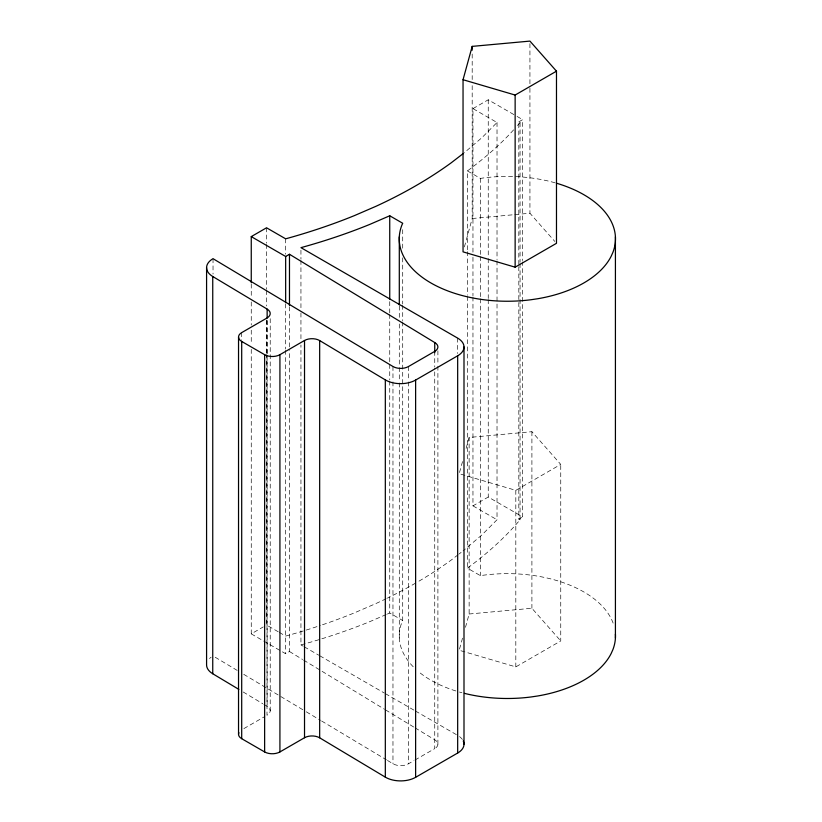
<?xml version="1.0" encoding="UTF-8"?>
<svg xmlns="http://www.w3.org/2000/svg" width="822" height="822" viewBox="0 0 822 822"><rect width="100%" height="100%" fill="white"/><g stroke="black" fill="none" stroke-linecap="round" stroke-linejoin="round"><path stroke-width="0.62" stroke-dasharray="4.11 3.08" d="M464.399 246.919L472.188 218.518L472.188 84.635M462.509 461.604L459.19 473.688L515.815 490.344L560.748 464.399L531.906 431.704L469.136 437.448L465.488 450.733M462.509 638.16L459.19 650.243L515.815 666.899L560.748 640.955L560.748 464.399M465.488 627.289L469.136 614.003L469.136 437.448M402.708 321.936L402.708 620.518L401.845 622.449A108.114 62.421 0 0 0 414.298 667.844M472.958 252.138L472.958 108.617L497.022 122.509L481.784 137.798L464.091 152.892M513.616 129.855C499.797 145.186 483.973 158.605 467.441 170.914L467.441 250.361M517.48 125.499L520.059 122.57L518.826 121.862L518.826 265.383M497.022 260.903L497.022 519.751L481.784 535.04L463.105 550.894M520.059 263.533L520.059 519.823C504.646 538.081 486.624 553.977 467.441 568.166L480.408 575.657L483.778 575.153A108.114 62.421 0 0 1 613.561 624.371M458.131 554.727L451.073 560.162A468.139 270.284 0 0 1 416.723 582.469M459.128 553.956L461.121 552.415M472.958 108.617L488.247 99.791L515.99 115.81M518.826 121.862L522.648 119.652L522.648 260.615M251.255 349.381L251.255 633.865L263.266 626.929M472.958 296.989L472.958 505.869L488.247 497.033L522.648 516.894L522.648 261.889M251.255 633.865L285.655 653.726L289.478 651.517L289.478 351.662M518.826 302.537L518.826 519.103L522.648 516.894M243.898 728.59L264.797 716.527M387.481 760.453L392.967 763.741A10.809 6.237 0 0 0 408.4 763.823L413.887 760.658M414.987 760.021L434.735 748.626L434.735 368.03M386.227 614.537L369.849 621.627A468.139 270.284 0 0 1 300.944 644.9L300.944 345.045M387.398 614.034L389.741 613.027L402.708 620.518M467.441 170.914L480.408 178.405L483.778 177.912A108.114 62.421 0 0 1 556.443 183.203M472.188 218.518L513.616 214.737M514.87 214.614L529.933 213.237L554.819 241.432M469.136 614.003L531.906 608.259L560.748 640.955M517.1 116.447L522.648 119.652M518.826 519.103L520.059 519.823M472.958 505.869L497.022 519.751M278.226 631.779L266.544 625.039L266.544 354.652M279.285 632.395L285.655 636.074A468.139 270.284 0 0 0 320.364 625.491M300.944 644.9L303.164 646.184M304.284 646.822L318.731 655.165M319.84 655.812L384.306 693.028M385.415 693.665L414.319 710.352M415.429 710.999L456.559 734.734M215.22 657.251L237.168 670.392M243.754 674.338L305.188 711.153M306.287 711.811L320.549 720.36M321.649 721.017L386.391 759.795M243.209 692.001L262.793 703.735M263.883 704.392L267.14 706.345A11.015 6.36 0 0 1 266.996 715.253L266.996 355.166M289.478 651.517L302.578 659.48M303.678 660.148L384.49 709.263M385.59 709.931L413.98 727.182M415.069 727.85L434.735 739.79A10.809 6.237 0 0 1 434.735 748.626M531.906 431.704L531.906 608.259M529.933 43.648L529.933 87.009M529.933 88.283L529.933 213.237M520.059 122.57L520.059 262.249M518.826 266.657L518.826 301.263M515.815 490.344L515.815 666.899M497.022 122.509L497.022 259.618M488.247 99.791L488.247 257.409M488.247 258.683L488.247 298.417M488.247 299.691L488.247 497.033M480.408 178.405L480.408 255.293M480.408 256.577L480.408 297.585M480.408 298.859L480.408 575.657M472.958 257.265L472.958 295.704M472.188 54.026L472.188 79.529M467.441 251.645L467.441 295.211M467.441 296.495L467.441 568.166M457.669 338.13L457.669 353.511M437.9 350.809L437.9 364.906M437.9 366.18L437.9 744.208M434.735 351.374L434.735 366.9M408.4 366.581L408.4 380.678M408.4 381.953L408.4 763.823M402.708 229.677L402.708 248.891M402.708 257.861L402.708 303.996M402.708 305.281L402.708 320.652M399.297 306.061L399.297 318.957M399.297 324.002L399.297 366.365M399.297 367.568L399.297 381.747M399.297 382.949L399.297 638.036M392.967 366.499L392.967 380.596M392.967 381.87L392.967 763.741M389.741 301.633L389.741 313.161M389.741 314.446L389.741 363.139M389.741 364.423L389.741 379.805M389.741 381.079L389.741 613.027M300.944 250.217L300.944 259.187M300.944 260.461L300.944 307.88M300.944 313.007L300.944 339.918M289.478 306.812L289.478 350.378M285.655 238.822L285.655 254.204M285.655 303.893L285.655 349.031M285.655 350.306L285.655 653.726M270.222 318.7L270.222 710.814M267.14 320.631L267.14 353.943M267.14 355.227L267.14 706.345M266.996 320.57L266.996 353.892M266.544 227.786L266.544 243.168M266.544 244.453L266.544 289.303M266.544 290.577L266.544 305.959M266.544 320.056L266.544 353.368M251.255 284.032L251.255 296.845M251.255 301.972L251.255 325.039M251.255 330.167L251.255 344.254M241.699 332.612L241.699 340.308M213.032 258.683L213.032 274.065M209.559 658.535A22.03 12.72 0 0 1 211.151 657.168M415.624 583.106A468.139 270.284 0 0 1 387.316 598.149M386.186 598.704A468.139 270.284 0 0 1 375.88 603.574L354.559 612.801A468.139 270.284 0 0 1 321.577 625.08M459.529 736.604A21.619 12.484 0 0 1 462.354 739.43M461.943 692.72A108.114 62.421 0 0 1 459.488 692.042M455.871 690.963A108.114 62.421 0 0 1 417.936 671.153"/><path stroke-width="1.23" d="M463.043 79.724L472.188 46.381L529.933 41.1L556.484 71.175L556.484 243.312L515.137 267.181L463.043 251.861L463.043 79.724L515.137 95.044L556.484 71.175M463.105 153.652L451.073 162.91A468.139 270.284 0 0 1 375.88 206.332L354.559 215.549A468.139 270.284 0 0 1 285.655 238.822L266.544 227.786L251.255 236.613L251.255 282.747M251.255 236.613L285.655 256.474L289.478 254.275L434.735 342.548L434.735 352.802M434.735 342.548A10.809 6.237 0 0 1 434.735 351.374L408.4 366.581A10.809 6.237 0 0 1 392.967 366.499L213.032 258.683A22.03 12.72 0 0 0 212.744 276.5L267.14 309.093A11.015 6.36 0 0 1 266.996 318.011L241.699 332.612A10.809 6.237 0 0 0 241.699 341.449L264.633 354.683A10.809 6.237 0 0 0 279.922 354.683L304.52 340.483A10.614 6.124 0 0 1 319.666 340.565L385.323 379.898A21.228 12.258 0 0 0 415.624 380.062L457.669 355.792A21.619 12.484 0 0 0 457.669 338.13L300.944 247.648A468.139 270.284 0 0 0 369.849 224.375L389.741 215.775L402.708 223.265L401.845 225.207A108.114 62.421 0 0 0 530.94 299.742L537.526 298.766A108.114 62.421 0 0 0 611.178 256.238L612.873 252.436A108.114 62.421 0 0 0 556.443 183.203M238.894 732.659A10.809 6.237 0 0 0 241.699 738.69L264.633 751.935A10.809 6.237 0 0 0 279.922 751.935L304.52 737.735A10.614 6.124 0 0 1 319.666 737.817L385.323 777.15A21.228 12.258 0 0 0 415.624 777.314L457.669 753.034A21.619 12.484 0 0 0 463.259 740.982M206.579 267.561L206.579 664.813A22.03 12.72 0 0 0 212.744 673.752L238.853 689.391M615.421 236.859L615.421 638.036M515.137 95.044L515.137 267.181M472.188 46.381L472.188 50.204M463.998 346.966L463.998 744.208M457.669 355.792L457.669 753.034M415.624 380.062L415.624 777.314M399.297 236.859L399.297 304.859M389.741 215.775L389.741 299.074M385.323 379.898L385.323 777.15M319.666 340.565L319.666 737.817M304.52 340.483L304.52 737.735M289.478 254.275L289.478 305.527M285.655 256.474L285.655 302.609M279.922 354.683L279.922 751.935M267.14 309.093L267.14 318.063M264.633 354.683L264.633 751.935M241.699 341.449L241.699 738.69M238.534 337.03L238.534 734.282M212.744 276.5L212.744 673.752M615.421 634.111A108.114 62.421 0 0 1 612.873 649.688L611.178 653.49A108.114 62.421 0 0 1 537.526 696.008L530.94 696.984A108.114 62.421 0 0 1 464.42 693.357"/></g></svg>
